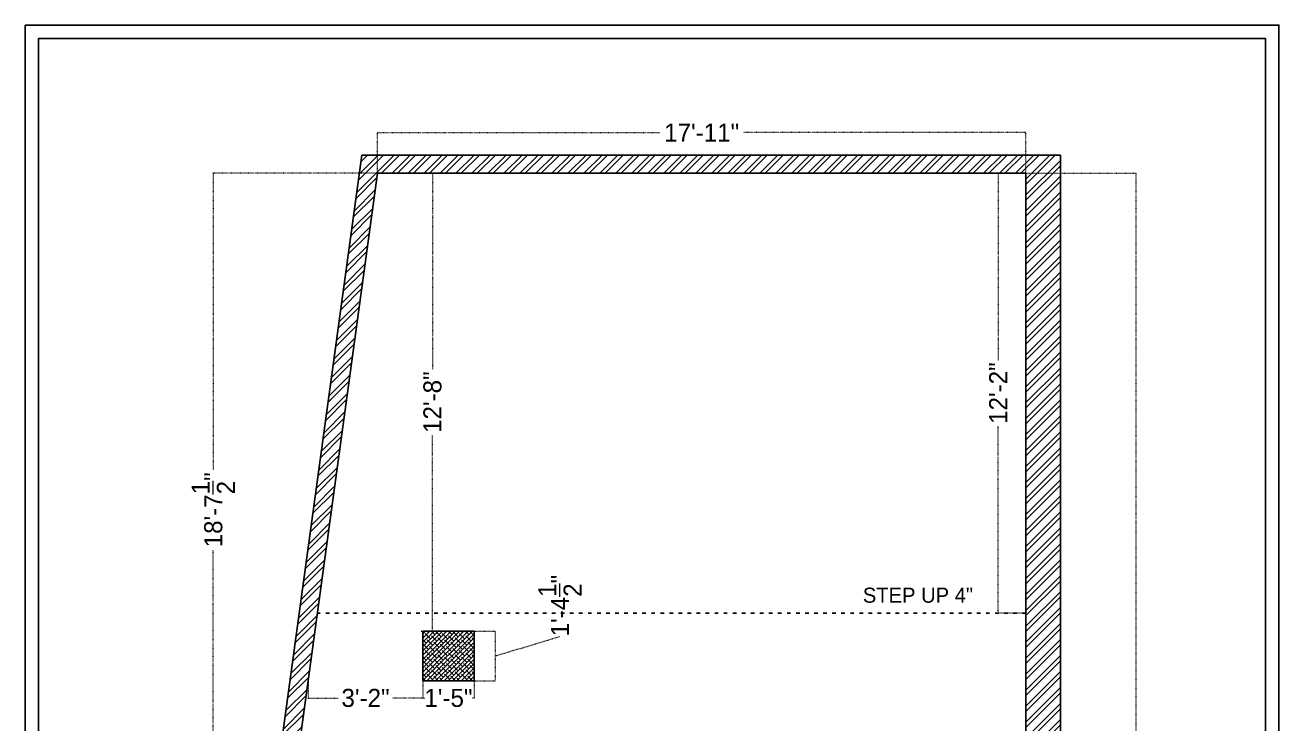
# Model space of a CAD drawing. Header units: inches. Extents: x -109431 to 29005, y -34715 to -1756.
# Drawn here: x -59360.4 to -58944.5, y -10723.5 to -10491.5 of the extents above; entities that cross this region are included whole.
import ezdxf

# ---------------------------------------------------------------- set-up
doc = ezdxf.new("R2010")
doc.units = ezdxf.units.IN
doc.header["$LTSCALE"] = 0.05
doc.header["$MEASUREMENT"] = 0
doc.header["$PDMODE"] = 3
doc.header["$PDSIZE"] = -4
doc.linetypes.add('ACAD_ISO03W100', pattern=[30, 12, -18])
doc.linetypes.add('DASHED2', pattern=[0.375, 0.25, -0.125])
doc.layers.get('Defpoints').update_dxf_attribs({"linetype": 'DASHED2'})
for name, color, linetype in [('Column', 6, 'Continuous'), ('Dim', 4, 'Continuous'), ('text', 4, 'Continuous')]:
    doc.layers.add(name, color=color, linetype=linetype)
doc.layers.add('hatch', color=7, linetype='Continuous', lineweight=25)
doc.layers.add('WALL', color=7, linetype='Continuous', lineweight=35)
doc.styles.get("Standard").update_dxf_attribs({"font": 'stylu.ttf', "height": 6})
doc.dimstyles.new('STANDARD$0', dxfattribs={"dimscale": 0, "dimtxt": 4, "dimasz": 0.5, "dimexe": 0, "dimexo": 0, "dimgap": 0, "dimtad": 0, "dimzin": 0, "dimdsep": 46, "dimlunit": 4, "dimtxsty": 'Standard', "dimblk": 'ARCHTICK', "dimcen": 0.09375, "dimclrd": 256, "dimclre": 8, "dimclrt": 7, "dimadec": 0, "dimazin": 0, "dimtfac": 1, "dimtofl": 0, "dimtmove": 1, "dimatfit": 3, "dimldrblk": 'OBLIQUE', "dimfxl": 0.1875, "dimtolj": 1, "dimtzin": 0, "dimlwd": -1, "dimlwe": -1, "dimarcsym": 0})

# ---------------------------------------------------------------- blocks, each defined once
blk = doc.blocks.new('_ArchTick')
at = {"color": 0, "const_width": 0.15}
blk.add_lwpolyline([(-0.5, -0.5), (0.5, 0.5)], dxfattribs=at)
blk = doc.blocks.new('*D136')
at = {"layer": 'Defpoints', "color": 0, "ltscale": 0.25, "transparency": 16777216}
for p in [(-59028.45, -10527.2), (-59243.45, -10540.69), (-59028.45, -10540.69)]:
    blk.add_point(p, dxfattribs=at)
at = {"layer": 'Dim', "color": 8, "linetype": 'ACAD_ISO03W100', "ltscale": 0.25, "transparency": 16777216}
for p, q in [((-59243.45, -10540.69), (-59243.45, -10527.2)), ((-59028.45, -10540.69), (-59028.45, -10527.2))]:
    blk.add_line(p, q, dxfattribs=at)
at = {"layer": 'Dim', "linetype": 'ACAD_ISO03W100', "ltscale": 0.25, "transparency": 16777216}
for p, q in [((-59243.45, -10527.2), (-59149.82, -10527.2)), ((-59028.45, -10527.2), (-59122.08, -10527.2))]:
    blk.add_line(p, q, dxfattribs=at)
at = {"layer": 'Dim', "ltscale": 0.25, "transparency": 16777216, "xscale": 0.5, "yscale": 0.5, "zscale": 0.5, "rotation": 180}
blk.add_blockref('_ArchTick', (-59243.45, -10527.2), dxfattribs=at)
at = {"layer": 'Dim', "ltscale": 0.25, "transparency": 16777216, "xscale": 0.5, "yscale": 0.5, "zscale": 0.5}
blk.add_blockref('_ArchTick', (-59028.45, -10527.2), dxfattribs=at)
at = {"layer": 'Dim', "color": 7, "ltscale": 0.25, "transparency": 16777216, "insert": (-59135.95, -10527.2), "char_height": 6, "attachment_point": 5}
blk.add_mtext('\\A1;17\'-11"', dxfattribs=at)
blk = doc.blocks.new('_OBLIQUE')
at = {"color": 0, "linetype": 'ByBlock'}
blk.add_line((-0.5, -0.5), (0.5, 0.5), dxfattribs=at)
blk = doc.blocks.new('*D137')
at = {"layer": 'Defpoints', "color": 0, "ltscale": 0.25, "transparency": 16777216}
for p in [(-59028.45, -10540.69), (-59028.45, -10958.69), (-58991.95, -10958.69)]:
    blk.add_point(p, dxfattribs=at)
at = {"layer": 'Dim', "color": 8, "linetype": 'ACAD_ISO03W100', "ltscale": 0.25, "transparency": 16777216}
for p, q in [((-59028.45, -10540.69), (-58991.95, -10540.69)), ((-59028.45, -10958.69), (-58991.95, -10958.69))]:
    blk.add_line(p, q, dxfattribs=at)
at = {"layer": 'Dim', "linetype": 'ACAD_ISO03W100', "ltscale": 0.25, "transparency": 16777216}
for p, q in [((-58991.95, -10540.69), (-58991.95, -10734.75)), ((-58991.95, -10958.69), (-58991.95, -10764.63))]:
    blk.add_line(p, q, dxfattribs=at)
at = {"layer": 'Dim', "ltscale": 0.25, "transparency": 16777216, "xscale": 0.5, "yscale": 0.5, "zscale": 0.5}
for p, rotation in [((-58991.95, -10540.69), 90), ((-58991.95, -10958.69), 270)]:
    blk.add_blockref('_ArchTick', p, dxfattribs=dict(at, rotation=rotation))
at = {"layer": 'Dim', "color": 7, "ltscale": 0.25, "transparency": 16777216, "insert": (-58991.95, -10749.69), "char_height": 6, "attachment_point": 5, "rotation": 90}
blk.add_mtext('\\A1;34\'-10"', dxfattribs=at)
blk = doc.blocks.new('*D142')
at = {"layer": 'Defpoints', "color": 0, "ltscale": 0.25, "transparency": 16777216}
for p in [(-59211.44, -10692.69), (-59211.44, -10709.19), (-59204.44, -10709.19)]:
    blk.add_point(p, dxfattribs=at)
at = {"layer": 'Dim', "color": 8, "linetype": 'ACAD_ISO03W100', "ltscale": 0.25, "transparency": 16777216}
for p, q in [((-59211.44, -10692.69), (-59204.44, -10692.69)), ((-59211.44, -10709.19), (-59204.44, -10709.19))]:
    blk.add_line(p, q, dxfattribs=at)
at = {"layer": 'Dim', "linetype": 'ACAD_ISO03W100', "ltscale": 0.25, "transparency": 16777216}
for p, q in [((-59204.44, -10692.69), (-59204.44, -10709.19)), ((-59204.44, -10700.94), (-59182.96, -10694.5))]:
    blk.add_line(p, q, dxfattribs=at)
at = {"layer": 'Dim', "ltscale": 0.25, "transparency": 16777216, "xscale": 0.5, "yscale": 0.5, "zscale": 0.5}
for p, rotation in [((-59204.44, -10692.69), 90), ((-59204.44, -10709.19), 270)]:
    blk.add_blockref('_ArchTick', p, dxfattribs=dict(at, rotation=rotation))
at = {"layer": 'Dim', "color": 7, "ltscale": 0.25, "transparency": 16777216, "insert": (-59182.96, -10684.23), "char_height": 6, "attachment_point": 5, "rotation": 90}
blk.add_mtext('\\A1;1\'-4{\\H1x;\\S1/2;}"', dxfattribs=at)
blk = doc.blocks.new('*D126')
at = {"layer": 'Defpoints', "color": 0, "ltscale": 0.25, "transparency": 16777216}
for p in [(-59243.45, -10540.69), (-59297.95, -10764.19), (-59273.95, -10764.19)]:
    blk.add_point(p, dxfattribs=at)
at = {"layer": 'Dim', "color": 8, "linetype": 'ACAD_ISO03W100', "ltscale": 0.25, "transparency": 16777216}
for p, q in [((-59243.45, -10540.69), (-59297.95, -10540.69)), ((-59273.95, -10764.19), (-59297.95, -10764.19))]:
    blk.add_line(p, q, dxfattribs=at)
at = {"layer": 'Dim', "linetype": 'ACAD_ISO03W100', "ltscale": 0.25, "transparency": 16777216}
for p, q in [((-59297.95, -10540.69), (-59297.95, -10639.2)), ((-59297.95, -10764.19), (-59297.95, -10665.68))]:
    blk.add_line(p, q, dxfattribs=at)
at = {"layer": 'Dim', "ltscale": 0.25, "transparency": 16777216, "xscale": 0.5, "yscale": 0.5, "zscale": 0.5}
for p, rotation in [((-59297.95, -10540.69), 90), ((-59297.95, -10764.19), 270)]:
    blk.add_blockref('_ArchTick', p, dxfattribs=dict(at, rotation=rotation))
at = {"layer": 'Dim', "color": 7, "ltscale": 0.25, "transparency": 16777216, "insert": (-59297.95, -10652.44), "char_height": 6, "attachment_point": 5, "rotation": 90}
blk.add_mtext('\\A1;18\'-7{\\H1x;\\S1/2;}"', dxfattribs=at)
blk = doc.blocks.new('*D123')
at = {"layer": 'Defpoints', "color": 0, "ltscale": 0.25, "transparency": 16777216}
for p in [(-59228.96, -10540.69), (-59228.96, -10692.69), (-59225.22, -10692.69)]:
    blk.add_point(p, dxfattribs=at)
at = {"layer": 'Dim', "color": 8, "linetype": 'ACAD_ISO03W100', "ltscale": 0.25, "transparency": 16777216}
for p, q in [((-59228.96, -10540.69), (-59225.22, -10540.69)), ((-59228.96, -10692.69), (-59225.22, -10692.69))]:
    blk.add_line(p, q, dxfattribs=at)
at = {"layer": 'Dim', "linetype": 'ACAD_ISO03W100', "ltscale": 0.25, "transparency": 16777216}
for p, q in [((-59225.22, -10540.69), (-59225.22, -10605.8)), ((-59225.22, -10692.69), (-59225.22, -10627.58))]:
    blk.add_line(p, q, dxfattribs=at)
at = {"layer": 'Dim', "ltscale": 0.25, "transparency": 16777216, "xscale": 0.5, "yscale": 0.5, "zscale": 0.5}
for p, rotation in [((-59225.22, -10540.69), 90), ((-59225.22, -10692.69), 270)]:
    blk.add_blockref('_ArchTick', p, dxfattribs=dict(at, rotation=rotation))
at = {"layer": 'Dim', "color": 7, "ltscale": 0.25, "transparency": 16777216, "insert": (-59225.22, -10616.69), "char_height": 6, "attachment_point": 5, "rotation": 90}
blk.add_mtext('\\A1;12\'-8"', dxfattribs=at)
blk = doc.blocks.new('*D131')
at = {"layer": 'Defpoints', "color": 0, "ltscale": 0.25, "transparency": 16777216}
for p in [(-59028.45, -10540.69), (-59037.61, -10686.69), (-59028.45, -10686.69)]:
    blk.add_point(p, dxfattribs=at)
at = {"layer": 'Dim', "color": 8, "linetype": 'ACAD_ISO03W100', "ltscale": 0.25, "transparency": 16777216}
for p, q in [((-59028.45, -10540.69), (-59037.61, -10540.69)), ((-59028.45, -10686.69), (-59037.61, -10686.69))]:
    blk.add_line(p, q, dxfattribs=at)
at = {"layer": 'Dim', "linetype": 'ACAD_ISO03W100', "ltscale": 0.25, "transparency": 16777216}
for p, q in [((-59037.61, -10540.69), (-59037.61, -10602.8)), ((-59037.61, -10686.69), (-59037.61, -10624.58))]:
    blk.add_line(p, q, dxfattribs=at)
at = {"layer": 'Dim', "ltscale": 0.25, "transparency": 16777216, "xscale": 0.5, "yscale": 0.5, "zscale": 0.5}
for p, rotation in [((-59037.61, -10540.69), 90), ((-59037.61, -10686.69), 270)]:
    blk.add_blockref('_ArchTick', p, dxfattribs=dict(at, rotation=rotation))
at = {"layer": 'Dim', "color": 7, "ltscale": 0.25, "transparency": 16777216, "insert": (-59037.61, -10613.69), "char_height": 6, "attachment_point": 5, "rotation": 90}
blk.add_mtext('\\A1;12\'-2"', dxfattribs=at)
blk = doc.blocks.new('*D132')
at = {"layer": 'Defpoints', "color": 0, "ltscale": 0.25, "transparency": 16777216}
for p in [(-59266.44, -10709.19), (-59228.44, -10709.19), (-59228.44, -10714.91)]:
    blk.add_point(p, dxfattribs=at)
at = {"layer": 'Dim', "color": 8, "linetype": 'ACAD_ISO03W100', "ltscale": 0.25, "transparency": 16777216}
for p, q in [((-59266.44, -10709.19), (-59266.44, -10714.91)), ((-59228.44, -10709.19), (-59228.44, -10714.91))]:
    blk.add_line(p, q, dxfattribs=at)
at = {"layer": 'Dim', "linetype": 'ACAD_ISO03W100', "ltscale": 0.25, "transparency": 16777216}
for p, q in [((-59266.44, -10714.91), (-59256.42, -10714.91)), ((-59228.44, -10714.91), (-59238.46, -10714.91))]:
    blk.add_line(p, q, dxfattribs=at)
at = {"layer": 'Dim', "ltscale": 0.25, "transparency": 16777216, "xscale": 0.5, "yscale": 0.5, "zscale": 0.5, "rotation": 180}
blk.add_blockref('_ArchTick', (-59266.44, -10714.91), dxfattribs=at)
at = {"layer": 'Dim', "ltscale": 0.25, "transparency": 16777216, "xscale": 0.5, "yscale": 0.5, "zscale": 0.5}
blk.add_blockref('_ArchTick', (-59228.44, -10714.91), dxfattribs=at)
at = {"layer": 'Dim', "color": 7, "ltscale": 0.25, "transparency": 16777216, "insert": (-59247.44, -10714.91), "char_height": 6, "attachment_point": 5}
blk.add_mtext('\\A1;3\'-2"', dxfattribs=at)
blk = doc.blocks.new('*D133')
at = {"layer": 'Defpoints', "color": 0, "ltscale": 0.25, "transparency": 16777216}
for p in [(-59228.44, -10709.19), (-59211.44, -10709.19), (-59211.44, -10714.91)]:
    blk.add_point(p, dxfattribs=at)
at = {"layer": 'Dim', "color": 8, "linetype": 'ACAD_ISO03W100', "ltscale": 0.25, "transparency": 16777216}
for p, q in [((-59228.44, -10709.19), (-59228.44, -10714.91)), ((-59211.44, -10709.19), (-59211.44, -10714.91))]:
    blk.add_line(p, q, dxfattribs=at)
at = {"layer": 'Dim', "linetype": 'ACAD_ISO03W100', "ltscale": 0.25, "transparency": 16777216}
for p, q in [((-59228.44, -10714.91), (-59227.86, -10714.91)), ((-59211.44, -10714.91), (-59212.03, -10714.91))]:
    blk.add_line(p, q, dxfattribs=at)
at = {"layer": 'Dim', "ltscale": 0.25, "transparency": 16777216, "xscale": 0.5, "yscale": 0.5, "zscale": 0.5, "rotation": 180}
blk.add_blockref('_ArchTick', (-59228.44, -10714.91), dxfattribs=at)
at = {"layer": 'Dim', "ltscale": 0.25, "transparency": 16777216, "xscale": 0.5, "yscale": 0.5, "zscale": 0.5}
blk.add_blockref('_ArchTick', (-59211.44, -10714.91), dxfattribs=at)
at = {"layer": 'Dim', "color": 7, "ltscale": 0.25, "transparency": 16777216, "insert": (-59219.94, -10714.91), "char_height": 6, "attachment_point": 5}
blk.add_mtext('\\A1;1\'-5"', dxfattribs=at)

msp = doc.modelspace()

# ---------------------------------------------------------------- hatches: boundary and pattern name
at = {"layer": 'Column', "ltscale": 0.25}
h = msp.add_hatch(dxfattribs=at)
h.set_pattern_fill('ANSI38', color=256, scale=8)
h.set_pattern_definition([(45, (-139803.5402, -6765.1896), (-0.707106781, 0.707106781), []), (135, (-139803.5402, -6765.1896), (-2.121320344, 0.707106781), [2.5, -1.5])])
h.paths.add_polyline_path([(-59228.44063, -10692.68963), (-59211.44063, -10692.68963), (-59211.44063, -10709.18963), (-59228.44063, -10709.18963)])
at = {"layer": 'hatch', "ltscale": 0.25}
h = msp.add_hatch(dxfattribs=at)
h.set_pattern_fill('ANSI32', color=8, scale=10)
h.set_pattern_definition([(45, (-139811.0458, -6774.6896), (-2.65165043, 2.65165043), []), (45, (-139809.278, -6774.6896), (-2.65165043, 2.65165043), [])])
h.paths.add_polyline_path([(-59016.94623, -10534.68963), (-59248.68304, -10534.68963), (-59279.94623, -10763.78212), (-59279.94623, -10971.18963), (-59273.94623, -10971.18963), (-59273.94623, -10962.68963), (-59273.94623, -10764.18963), (-59243.44623, -10540.68963), (-59028.44623, -10540.68963), (-59028.44623, -10958.68963), (-59016.94623, -10958.68963)])
h.paths.add_polyline_path([(-59016.94623, -10971.18963), (-59028.44623, -10971.18963), (-59028.44623, -11151.18963), (-59273.94623, -11151.18963), (-59273.94623, -10971.18963), (-59279.94623, -10971.18963), (-59279.94623, -11161.18963), (-59016.94623, -11161.18963)])

# ---------------------------------------------------------------- linework, layer by layer
at = {"layer": 'Column', "ltscale": 0.25}
msp.add_lwpolyline([(-59228.44063, -10692.68963), (-59211.44063, -10692.68963), (-59211.44063, -10709.18963), (-59228.44063, -10709.18963)], close=True, dxfattribs=at)
at = {"layer": 'WALL', "ltscale": 0.25}
for points in [[(-59360.36079, -10491.50366), (-58944.50203, -10491.50366), (-58944.50203, -11281.29012), (-59360.36079, -11281.29012)], [(-59355.8891, -10495.97535), (-58948.97373, -10495.97535), (-58948.97373, -11276.81843), (-59355.8891, -11276.81843)]]:
    msp.add_lwpolyline(points, close=True, dxfattribs=at)
for points in [[(-59279.94623, -10763.78212), (-59248.68304, -10534.68963)], [(-59016.94623, -10534.68963), (-59248.68304, -10534.68963)], [(-59016.94623, -10534.68963), (-59016.94623, -10971.18963)], [(-59273.94623, -10764.18963), (-59243.44623, -10540.68963)], [(-59028.44623, -10540.68963), (-59243.44623, -10540.68963)], [(-59028.44623, -10540.68963), (-59028.44623, -10958.68963)], [(-59228.44063, -10692.68963), (-59211.44063, -10692.68963), (-59211.44063, -10709.18963), (-59228.44063, -10709.18963), (-59228.44063, -10692.68963)]]:
    msp.add_lwpolyline(points, dxfattribs=at)
at = {"layer": 'WALL', "linetype": 'ACAD_ISO03W100', "ltscale": 2}
msp.add_lwpolyline([(-59028.44623, -10686.68963), (-59263.37016, -10686.68963)], dxfattribs=at)

# ---------------------------------------------------------------- texts
at = {"layer": 'text', "ltscale": 0.25, "insert": (-59082.50024, -10678.27712), "char_height": 5, "attachment_point": 1}
msp.add_mtext_dynamic_manual_height_columns('STEP UP 4"', width=44, gutter_width=1, heights=[0], dxfattribs=at)

# ---------------------------------------------------------------- dimensions: what is measured, and where the dimension line sits
at = {"layer": 'Dim', "ltscale": 0.25}
for base, p1, p2, picture, middle in [((-59028.44623, -10527.20105), (-59243.44623, -10540.68963), (-59028.44623, -10540.68963), '*D136', (-59135.94623, -10527.20105)), ((-59228.44063, -10714.91403), (-59266.44063, -10709.18963), (-59228.44063, -10709.18963), '*D132', (-59247.44063, -10714.91403)), ((-59211.44063, -10714.91403), (-59228.44063, -10709.18963), (-59211.44063, -10709.18963), '*D133', (-59219.94063, -10714.91403))]:
    dim = msp.add_linear_dim(base=base, p1=p1, p2=p2, dimstyle='STANDARD$0', override={"dimscale": 1}, dxfattribs=at)
    dim.commit()
    dim.dimension.update_dxf_attribs({"geometry": picture, "text_midpoint": middle})
for base, p1, p2, picture, middle in [((-59297.94623, -10764.18963), (-59243.44623, -10540.68963), (-59273.94623, -10764.18963), '*D126', (-59297.94623, -10652.43963)), ((-59225.22233, -10692.68963), (-59228.95843, -10540.68963), (-59228.95843, -10692.68963), '*D123', (-59225.22233, -10616.68963)), ((-59037.60917, -10686.68963), (-59028.44623, -10540.68963), (-59028.44623, -10686.68963), '*D131', (-59037.60917, -10613.68963)), ((-58991.94623, -10958.68963), (-59028.44623, -10540.68963), (-59028.44623, -10958.68963), '*D137', (-58991.94623, -10749.68963)), ((-59204.44063, -10709.18963), (-59211.44063, -10692.68963), (-59211.44063, -10709.18963), '*D142', (-59182.95967, -10694.49534))]:
    dim = msp.add_linear_dim(base=base, p1=p1, p2=p2, angle=90, dimstyle='STANDARD$0', override={"dimscale": 1}, dxfattribs=at)
    dim.commit()
    dim.dimension.update_dxf_attribs({"geometry": picture, "text_midpoint": middle})

doc.saveas('drawing.dxf')
